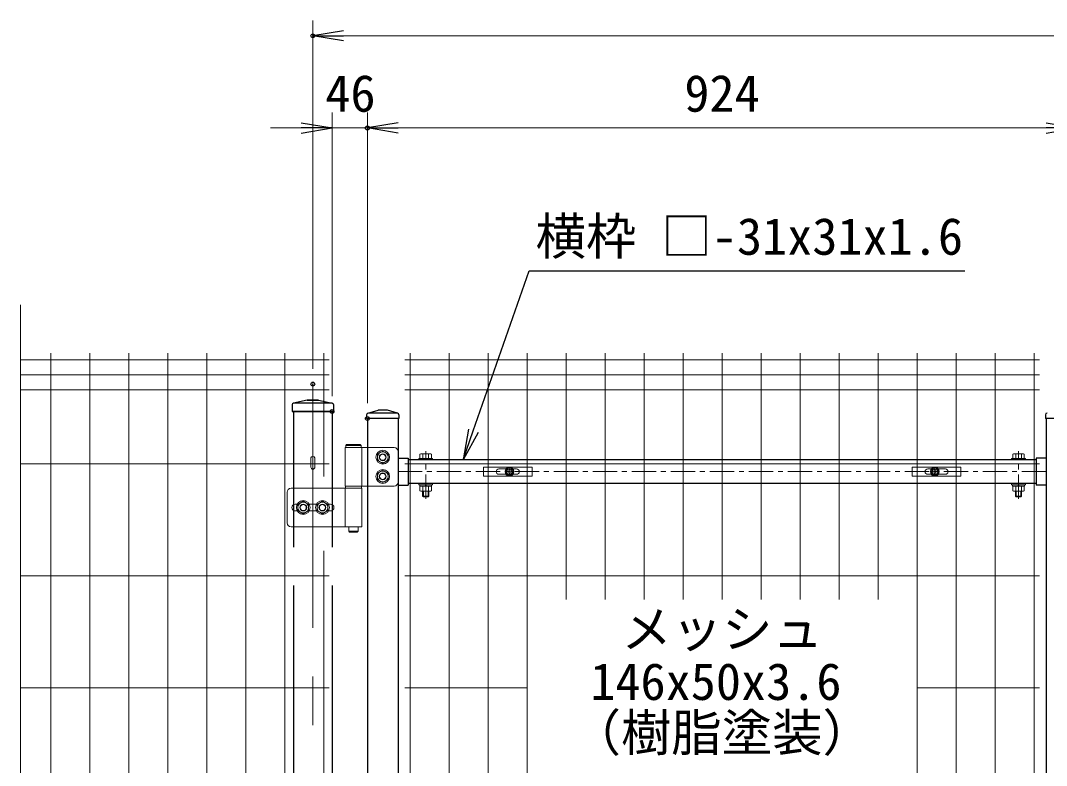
# Model space of a CAD drawing. Units: millimetres, scale not verified. Extents: x -4200 to 4200, y -2970 to 2970.
# Drawn here: x -50 to 1286, y 656 to 1626 of the extents above; entities that cross this region are included whole.
import ezdxf
from ezdxf.enums import TextEntityAlignment as Align

# ---------------------------------------------------------------- set-up
doc = ezdxf.new("R2010")
doc.units = ezdxf.units.MM
doc.header["$LTSCALE"] = 10
doc.header["$PDMODE"] = 32
doc.header["$PDSIZE"] = 5
doc.linetypes.add('USER2', pattern=[50.8, 31.75, -6.35, 6.35, -6.35])
for name, color, linetype, lineweight in [('0-2_D-STR1', 1, 'Continuous', 25), ('0-3_D-STR2', 7, 'Continuous', 13), ('0-4_D-BMK', 2, 'USER2', 13), ('0-5_D-STR3', 3, 'Continuous', 13), ('0-7_D-STR-DIM', 7, 'Continuous', 13), ('0-8_0', 7, 'Continuous', 25), ('0-9_Defpoints', 6, 'Continuous', 25), ('0-A_D-STR-TXT', 7, 'Continuous', 25)]:
    doc.layers.add(name, color=color, linetype=linetype, lineweight=lineweight)
doc.styles.add('ＭＳ ゴシック', font='')
doc.styles.get('ＭＳ ゴシック').set_extended_font_data('MS Gothic')

# ---------------------------------------------------------------- blocks, each defined once
blk = doc.blocks.new('_Open')
at = {"layer": '0-8_0'}
blk.add_line((-10, 1.667), (0, 0), dxfattribs=at)
blk.add_lwpolyline([(-10, -1.667), (0, 0), (-10, 0)], dxfattribs=at)
blk = doc.blocks.new('U6')
at = {"layer": '0-2_D-STR1'}
for p, q in [((106.9, 17218.9), (240, 17260)), ((360, 17260), (240, 17260)), ((493.1, 17218.9), (360, 17260)), ((90, 17196), (90, 17150)), ((510, 17150), (90, 17150)), ((489.6, 17220), (114, 17220)), ((500, 17150), (500, 300)), ((510, 17196), (510, 17150)), ((8930, 17196), (8930, 17150)), ((9350, 17150), (8930, 17150)), ((8940, 17150), (8940, 10032.5)), ((500, 16632.5), (630, 16632.5)), ((630, 16632.5), (630, 16282.5)), ((8810, 16612.5), (630, 16612.5)), ((8810, 16632.5), (8810, 16282.5)), ((8940, 16632.5), (8810, 16632.5)), ((8810, 16302.5), (630, 16302.5)), ((500, 16282.5), (630, 16282.5)), ((8940, 16282.5), (8810, 16282.5))]:
    blk.add_line(p, q, dxfattribs=at)
blk.add_lwpolyline([(100, 17150), (100, 300), (500, 300)], dxfattribs=at)
for centre, start, end in [((114, 17196), 90, 180), ((486, 17196), 0, 72.84994), ((8954, 17196), 90, 180)]:
    blk.add_arc(centre, 24, start, end, dxfattribs=at)
at = {"layer": '0-4_D-BMK'}
for p, q in [((860, 16104), (860, 16724.9)), ((8580, 16104), (8580, 16724.9)), ((8940, 16457.5), (500, 16457.5))]:
    blk.add_line(p, q, dxfattribs=at)
at = {"layer": '0-5_D-STR3'}
for p, q in [((-190, 16770), (450, 16770)), ((-190, 16770), (-190, 16270)), ((-172, 16810), (-182, 16800)), ((-182, 16800), (-182, 16770)), ((-182, 16770), (18, 16770)), ((-172, 16810), (8, 16810)), ((8, 16810), (18, 16800)), ((26, 16770), (26, 16270)), ((500, 16720), (500, 16320)), ((770, 16628.5), (770, 16612.5)), ((770, 16628.5), (950, 16628.5)), ((770, 16612.5), (950, 16612.5)), ((785, 16628.5), (785, 16683)), ((935, 16628.5), (785, 16628.5)), ((916.3, 16688.5), (803.8, 16688.5)), ((822.5, 16628.5), (822.5, 16683)), ((897.5, 16628.5), (897.5, 16683)), ((935, 16628.5), (935, 16683)), ((950, 16628.5), (950, 16612.5)), ((8490, 16628.5), (8490, 16612.5)), ((8670, 16628.5), (8490, 16628.5)), ((8670, 16612.5), (8490, 16612.5)), ((8505, 16628.5), (8505, 16683)), ((8505, 16628.5), (8655, 16628.5)), ((8523.7, 16688.5), (8636.2, 16688.5)), ((8542.5, 16628.5), (8542.5, 16683)), ((8617.5, 16628.5), (8617.5, 16683)), ((8655, 16628.5), (8655, 16683)), ((8670, 16628.5), (8670, 16612.5)), ((770, 16302.5), (770, 16286.5)), ((770, 16302.5), (950, 16302.5)), ((950, 16302.5), (950, 16286.5)), ((8490, 16302.5), (8490, 16286.5)), ((8670, 16302.5), (8490, 16302.5)), ((8670, 16302.5), (8670, 16286.5)), ((-944, 16190), (-944, 15790)), ((-894, 16240), (26, 16240)), ((450, 16270), (-190, 16270)), ((-190, 16240), (-190, 15740)), ((23, 16270), (-187, 16270)), ((-187, 16270), (-187, 16240)), ((23, 16240), (-187, 16240)), ((23, 16270), (23, 16240)), ((26, 16240), (26, 15740)), ((770, 16286.5), (950, 16286.5)), ((785, 16266.5), (785, 16207)), ((803.8, 16201.5), (916.3, 16201.5)), ((820, 16138.5), (820, 16201.5)), ((822.5, 16266.5), (822.5, 16207)), ((830, 16128.5), (830, 16201.5)), ((863.8, 16266.5), (852.2, 16286.5)), ((870.7, 16266.5), (859.1, 16286.5)), ((890, 16128.5), (890, 16201.5)), ((897.5, 16266.5), (897.5, 16207)), ((900, 16138.5), (900, 16201.5)), ((935, 16266.5), (935, 16207)), ((8670, 16286.5), (8490, 16286.5)), ((8505, 16266.5), (8505, 16207)), ((8636.2, 16201.5), (8523.7, 16201.5)), ((8540, 16138.5), (8540, 16201.5)), ((8542.5, 16266.5), (8542.5, 16207)), ((8550, 16128.5), (8550, 16201.5)), ((8569.3, 16266.5), (8580.8, 16286.5)), ((8576.2, 16266.5), (8587.8, 16286.5)), ((8610, 16128.5), (8610, 16201.5)), ((8617.5, 16266.5), (8617.5, 16207)), ((8620, 16138.5), (8620, 16201.5)), ((8655, 16266.5), (8655, 16207)), ((-812.9, 16035), (-840, 16035)), ((-562.9, 16035), (-657.1, 16035)), ((-380, 16035), (-407.1, 16035)), ((820, 16138.5), (830, 16128.5)), ((820, 16138.5), (900, 16138.5)), ((890, 16128.5), (830, 16128.5)), ((890, 16128.5), (900, 16138.5)), ((8550, 16128.5), (8540, 16138.5)), ((8620, 16138.5), (8540, 16138.5)), ((8550, 16128.5), (8610, 16128.5)), ((8620, 16138.5), (8610, 16128.5)), ((-885, 15990), (-884.9, 15990)), ((-812.9, 15945), (-840, 15945)), ((-562.9, 15945), (-657.1, 15945)), ((-380, 15945), (-407.1, 15945)), ((-335, 15990), (-334.9, 15990)), ((-894, 15740), (26, 15740)), ((-142, 15740), (-142, 15680)), ((-142, 15680), (-22, 15680)), ((-132, 15670), (-142, 15680)), ((-132, 15670), (-32, 15670)), ((-32, 15670), (-22, 15680)), ((-22, 15740), (-22, 15680))]:
    blk.add_line(p, q, dxfattribs=at)
for points in [[(-182, 16800), (18, 16800), (18, 16770)], [(937, 16266.5), (783, 16266.5), (783, 16286.5)], [(937, 16266.5), (937, 16286.5), (783, 16286.5)], [(8503, 16266.5), (8657, 16266.5), (8657, 16286.5)], [(8503, 16266.5), (8503, 16286.5), (8657, 16286.5)]]:
    blk.add_lwpolyline(points, dxfattribs=at)
for points in [[(300, 16726), (370.2, 16685.5), (370.2, 16604.5), (300, 16564), (229.9, 16604.5), (229.9, 16685.5)], [(300, 16476), (370.2, 16435.5), (370.2, 16354.5), (300, 16314), (229.9, 16354.5), (229.9, 16435.5)], [(-735, 16071), (-664.8, 16030.5), (-664.8, 15949.5), (-735, 15909), (-805.1, 15949.5), (-805.1, 16030.5)], [(-485, 16071), (-414.8, 16030.5), (-414.8, 15949.5), (-485, 15909), (-555.1, 15949.5), (-555.1, 16030.5)]]:
    blk.add_lwpolyline(points, close=True, dxfattribs=at)
for centre, radius in [((300, 16645), 90), ((300, 16645), 70.3), ((300, 16645), 45), ((300, 16645), 40), ((300, 16395), 90), ((300, 16395), 70.3), ((300, 16395), 45), ((300, 16395), 40), ((-735, 15990), 90), ((-735, 15990), 70.3), ((-735, 15990), 45), ((-485, 15990), 90), ((-485, 15990), 70.3), ((-485, 15990), 45), ((-735, 15990), 40), ((-485, 15990), 40)]:
    blk.add_circle(centre, radius, dxfattribs=at)
for centre, radius, start, end in [((450, 16720), 50, 0, 90), ((803.8, 16654), 34.5, 57.13278, 122.86722), ((860, 16558.6), 129.9, 73.22135, 106.77865), ((916.3, 16654), 34.5, 57.13278, 122.86722), ((8523.7, 16654), 34.5, 57.13278, 122.86722), ((8580, 16558.6), 129.9, 73.22135, 106.77865), ((8636.2, 16654), 34.5, 57.13278, 122.86722), ((450, 16320), 50, 270, 0), ((-894, 16190), 50, 90, 180), ((803.8, 16236), 34.5, 237.13278, 302.86722), ((860, 16331.4), 129.9, 253.22135, 286.77865), ((916.3, 16236), 34.5, 237.13278, 302.86722), ((8523.7, 16236), 34.5, 237.13278, 302.86722), ((8580, 16331.4), 129.9, 253.22135, 286.77865), ((8636.2, 16236), 34.5, 237.13278, 302.86722), ((-840, 15990), 45, 90, 180), ((-380, 15990), 45, 0, 90), ((-840, 15990), 45, 180, 270), ((-380, 15990), 45, 270, 0), ((-894, 15790), 50, 180, 270)]:
    blk.add_arc(centre, radius, start, end, dxfattribs=at)
at = {"layer": '0-9_Defpoints'}
for centre in [(1950, 16457.5), (7490, 16457.5)]:
    blk.add_circle(centre, 40, dxfattribs=at)
blk = doc.blocks.new('A$C1aa64d16')
at = {"layer": '0-5_D-STR3'}
for p, q in [((-339.9, 60), (295.1, 60)), ((-339.9, -60), (-339.9, 60)), ((-137.4, 35), (-45.6, 35)), ((-18.5, 4.2), (-31.5, 3.9)), ((-31.5, 3.9), (-31.5, -4)), ((-4, 31.5), (-4.2, 18.5)), ((-4, 31.5), (4, 31.5)), ((4, 31.5), (4.2, 18.5)), ((18.5, 4.2), (31.5, 3.9)), ((31.5, 3.9), (31.5, -4)), ((45.6, 35), (92.6, 35)), ((-137.4, -35), (-45.6, -35)), ((-18.5, -4.2), (-31.5, -4)), ((-4, -31.5), (-4.2, -18.5)), ((18.5, -4.2), (31.5, -4)), ((45.6, -35), (92.6, -35))]:
    blk.add_line(p, q, dxfattribs=at)
for points in [[(-339.9, -60), (295.1, -60), (295.1, 60)], [(-4, -31.5), (4, -31.5), (4.2, -18.5)]]:
    blk.add_lwpolyline(points, dxfattribs=at)
for radius in [57.5, 52.5]:
    blk.add_circle((0, 0), radius, dxfattribs=at)
for centre, radius, start, end in [((-137.4, 0), 35, 90, 270), ((-19.1, 19), 14.9, 270, 0), ((19.1, 19), 14.9, 180, 270), ((92.6, 0), 35, 270, 90), ((-19.1, -19), 14.9, 0, 90), ((19.1, -19), 14.9, 90, 180)]:
    blk.add_arc(centre, radius, start, end, dxfattribs=at)
blk = doc.blocks.new('A$Cf29bf4b8')
at = {"layer": '0-5_D-STR3'}
for p, q in [((-295.2, 60), (339.8, 60)), ((-295.2, -60), (-295.2, 60)), ((-92.7, 35), (-45.6, 35)), ((-18.5, 4.2), (-31.5, 3.9)), ((-31.5, 3.9), (-31.5, -4)), ((-4, 31.5), (-4.2, 18.5)), ((-4, 31.5), (4, 31.5)), ((4, 31.5), (4.2, 18.5)), ((18.5, 4.2), (31.5, 3.9)), ((31.5, 3.9), (31.5, -4)), ((45.6, 35), (137.3, 35)), ((-92.7, -35), (-45.6, -35)), ((-18.5, -4.2), (-31.5, -4)), ((-4, -31.5), (-4.2, -18.5)), ((18.5, -4.2), (31.5, -4)), ((45.6, -35), (137.3, -35))]:
    blk.add_line(p, q, dxfattribs=at)
for points in [[(-295.2, -60), (339.8, -60), (339.8, 60)], [(-4, -31.5), (4, -31.5), (4.2, -18.5)]]:
    blk.add_lwpolyline(points, dxfattribs=at)
for radius in [57.5, 52.5]:
    blk.add_circle((0, 0), radius, dxfattribs=at)
for centre, radius, start, end in [((-92.7, 0), 35, 90, 270), ((-19.1, 19), 14.9, 270, 0), ((19.1, 19), 14.9, 180, 270), ((137.3, 0), 35, 270, 90), ((-19.1, -19), 14.9, 0, 90), ((19.1, -19), 14.9, 90, 180)]:
    blk.add_arc(centre, radius, start, end, dxfattribs=at)
blk = doc.blocks.new('MLeader6')
at = {"layer": '0-A_D-STR-TXT'}
blk.add_line((545.93, 1089.85), (526.4, 1054.31), dxfattribs=at)
for points in [[(539.64, 1092.05), (612.64, 1300.19), (1165.58, 1300.19), (1179.9, 1300.19)], [(533.35, 1094.26), (526.4, 1054.31), (539.64, 1092.05)]]:
    blk.add_lwpolyline(points, dxfattribs=at)

msp = doc.modelspace()

# ---------------------------------------------------------------- linework, layer by layer
at = {"layer": '0-2_D-STR1'}
for p, q in [((303.94, 1125.99), (303.78, 1116.99)), ((303.94, 1125.99), (303.78, 1116.99)), ((323.28, 1131.99), (305.49, 1127.9)), ((323.28, 1131.99), (305.49, 1127.9)), ((355.69, 1127.99), (305.87, 1127.99)), ((323.28, 1131.99), (338.28, 1131.99)), ((338.28, 1131.99), (323.28, 1131.99)), ((338.28, 1131.99), (356.07, 1127.9)), ((338.28, 1131.99), (356.07, 1127.9)), ((357.62, 1125.99), (357.78, 1116.99)), ((303.78, 1116.99), (357.78, 1116.99)), ((357.78, 1116.99), (303.78, 1116.99)), ((305.78, 1116.99), (305.78, 940.49)), ((355.78, 1116.99), (355.78, 940.49)), ((305.78, 890.49), (305.78, -397.51)), ((355.78, 890.49), (355.78, -397.51))]:
    msp.add_line(p, q, dxfattribs=at)
for centre, start, end in [((305.94, 1125.95), 102.93782, 179), ((305.94, 1125.95), 102.93782, 179), ((355.62, 1125.95), 1, 77.06218)]:
    msp.add_arc(centre, 2, start, end, dxfattribs=at)
at = {"layer": '0-3_D-STR2'}
for p, q in [((-49.9, 314.14), (-49.9, 1255.99)), ((-10.39, -577.01), (-10.39, 1192.99)), ((40.38, -577.01), (40.38, 1192.99)), ((91.15, -577.01), (91.15, 1192.99)), ((141.92, -577.01), (141.92, 1192.99)), ((192.69, -577.01), (192.69, 1192.99)), ((243.46, -577.01), (243.46, 1192.99)), ((294.23, -577.01), (294.23, 1192.99)), ((345, 1032.19), (345, 1192.99)), ((457.62, -577.01), (457.62, 1192.99)), ((508.39, -577.01), (508.39, 1192.99)), ((559.16, -577.01), (559.16, 1192.99)), ((609.93, -577.01), (609.93, 1192.99)), ((660.7, 872.12), (660.7, 1192.99)), ((711.47, 872.12), (711.47, 1192.99)), ((762.24, 872.12), (762.24, 1192.99)), ((813.01, 872.12), (813.01, 1192.99)), ((863.78, 872.12), (863.78, 1192.99)), ((914.55, 872.12), (914.55, 1192.99)), ((965.32, 872.12), (965.32, 1192.99)), ((1016.09, 872.12), (1016.09, 1192.99)), ((1066.86, 872.12), (1066.86, 1192.99)), ((1117.63, -577.01), (1117.63, 1192.99)), ((1168.4, -577.01), (1168.4, 1192.99)), ((1219.17, -577.01), (1219.17, 1192.99)), ((1269.94, -577.01), (1269.94, 1192.99)), ((-49.9, 1184.56), (351.98, 1184.56)), ((1276.94, 1184.56), (450.62, 1184.56)), ((-49.9, 1164.99), (351.98, 1164.99)), ((1276.94, 1164.99), (450.62, 1164.99)), ((-49.9, 1145.42), (351.98, 1145.42)), ((1276.94, 1145.42), (450.62, 1145.42)), ((-49.9, 1048.99), (351.98, 1048.99)), ((1276.94, 1048.99), (450.62, 1048.99)), ((345, -358.56), (345, 935.54)), ((-49.9, 902.99), (351.98, 902.99)), ((1276.94, 902.99), (450.62, 902.99)), ((-49.9, 756.99), (351.98, 756.99)), ((609.93, 756.99), (450.62, 756.99)), ((1276.94, 756.99), (1117.63, 756.99))]:
    msp.add_line(p, q, dxfattribs=at)
at = {"layer": '0-4_D-BMK'}
msp.add_line((330.78, 1152.77), (330.78, -937.01), dxfattribs=at)
at = {"layer": '0-5_D-STR3'}
for p, q in [((328.18, 1056.71), (328.18, 1044.54)), ((333.38, 1056.71), (333.38, 1044.54))]:
    msp.add_line(p, q, dxfattribs=at)
msp.add_arc((330.78, 1044.54), 2.6, 180, 0, dxfattribs=at)
msp.add_ellipse((330.78, 1056.69), major_axis=(-2.6, 0), ratio=0.649974, start_param=3.1415927, end_param=6.2831853, dxfattribs=at)
at = {"layer": '0-7_D-STR-DIM'}
for p, q in [((330.78, 1172.77), (330.78, 1626.36)), ((2290.78, 1606.36), (370.78, 1606.36)), ((355.78, 1136.99), (355.78, 1506.36)), ((401.78, 1127.99), (401.78, 1506.36)), ((401.78, 1127.99), (401.78, 1506.36)), ((315.78, 1486.36), (275.78, 1486.36)), ((355.78, 1486.36), (401.78, 1486.36)), ((441.78, 1486.36), (1285.78, 1486.36)), ((441.78, 1486.36), (481.78, 1486.36)), ((1285.78, 1486.36), (1245.78, 1486.36))]:
    msp.add_line(p, q, dxfattribs=at)
at = {"layer": '0-9_Defpoints'}
for p in [(330.78, 1606.36), (401.78, 1486.36), (330.78, 1152.77), (355.78, 1116.99), (401.78, 1107.99)]:
    msp.add_point(p, dxfattribs=at)

# ---------------------------------------------------------------- block references
at = {"layer": '0-7_D-STR-DIM', "xscale": 4, "yscale": 4, "rotation": 180}
for p in [(330.78, 1606.36), (401.78, 1486.36), (401.78, 1486.36)]:
    msp.add_blockref('_Open', p, dxfattribs=at)
at = {"layer": '0-7_D-STR-DIM'}
for name, p, xscale, yscale in [('_Open', (355.78, 1486.36), 4, 4), ('_Open', (1325.78, 1486.36), 4, 4), ('_Open', (1325.78, 1486.36), 4, 4), ('U6', (391.78, -607.01), 0.1, 0.1), ('A$C1aa64d16', (586.78, 1038.74), 0.1, 0.1), ('A$Cf29bf4b8', (1140.78, 1038.74), 0.1, 0.1)]:
    msp.add_blockref(name, p, dxfattribs=dict(at, xscale=xscale, yscale=yscale))
at = {"layer": '0-A_D-STR-TXT'}
msp.add_blockref('MLeader6', (0, 0), dxfattribs=at)

# ---------------------------------------------------------------- texts
at = {"layer": '0-7_D-STR-DIM', "style": 'ＭＳ ゴシック'}
for s, p in [('46', (346.98, 1493.11)), ('924', (814.53, 1493.11))]:
    msp.add_text(s, height=48.09, dxfattribs=at).set_placement(p, align=Align.BOTTOM_LEFT)
at = {"layer": '0-A_D-STR-TXT', "style": 'ＭＳ ゴシック'}
for s, p in [('横枠 □-31x31x1.6', (620.84, 1306.79)), ('メッシュ', (732.55, 795.17)), ('146x50x3.6', (692, 726.9)), ('（樹脂塗装）', (666.46, 660.25))]:
    msp.add_text(s, height=48.09, dxfattribs=at).set_placement(p, align=Align.BOTTOM_LEFT)

doc.saveas('drawing.dxf')
